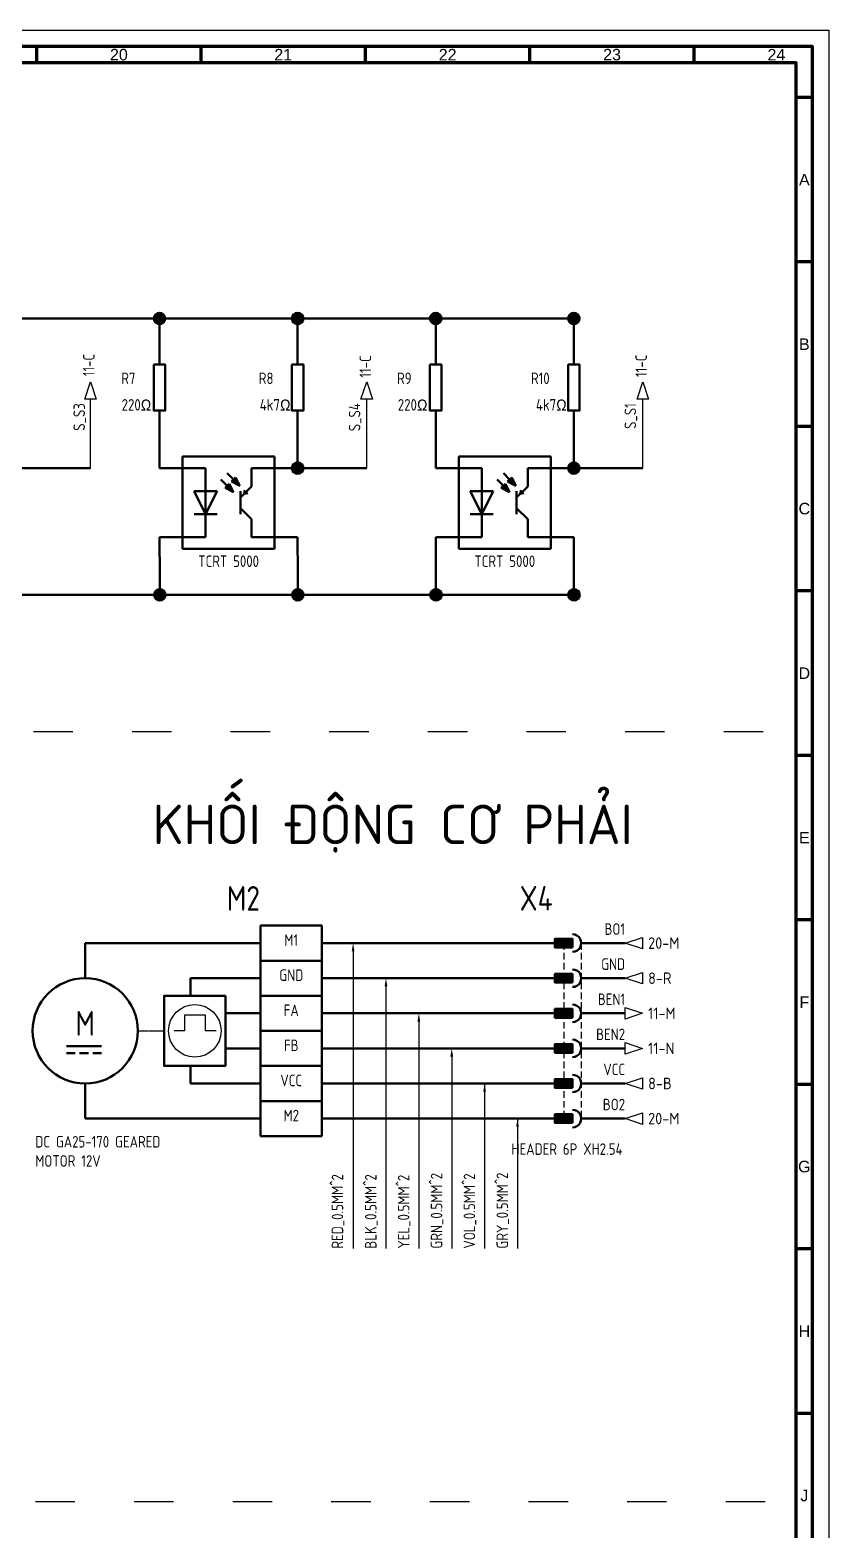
# Model space of a CAD drawing. Extents: x -73 to 5488, y -2262 to 3535.
# Drawn here: x 963.7 to 1206.8, y -145.8 to 310.5 of the extents above; entities that cross this region are included whole.
import ezdxf
from ezdxf.enums import TextEntityAlignment as Align

# ---------------------------------------------------------------- set-up
doc = ezdxf.new("R2010")
doc.units = 0
for name, pattern in [('ACAD_ISO03W100', [30, 12, -18]), ('ACISOWELD', [3, 2, -1]), ('DASHED', [0.2, 0.1, -0.1])]:
    doc.linetypes.add(name, pattern=pattern)
for name, color, linetype, lineweight in [('BLK_0.5mm^2', 7, 'Continuous', 50), ('Khung_ten', 7, 'Continuous', 70), ('Lien dam 05', 2, 'Continuous', 50), ('Net dut025', 150, 'ACAD_ISO03W100', 25), ('Net khuat', 140, 'ACISOWELD', 25), ('Text', 3, 'Continuous', 25)]:
    doc.layers.add(name, color=color, linetype=linetype, lineweight=lineweight)
for name, color, linetype in [('NETDUC', 7, 'DASHED'), ('SYMS', 7, 'Continuous'), ('TAGS', 150, 'Continuous'), ('WIREREF', 52, 'Continuous'), ('XREF', 7, 'Continuous')]:
    doc.layers.add(name, color=color, linetype=linetype)
doc.styles.add('3 ITALIC', font='tcvn+7284-2003i.ttf', dxfattribs={"height": 2.5})
doc.styles.add('Annotative', font='arial.ttf')
doc.styles.get("Standard").update_dxf_attribs({"font": 'isocp2.shx', "width": 0.9, "height": 3.5})
doc.styles.add('WD_IEC 3.5', font='isocp2.shx', dxfattribs={"width": 0.9, "height": 3.5})
doc.styles.add('WD_IEC_2.5mm', font='isocp2.shx', dxfattribs={"width": 0.9, "height": 2.5})

# ---------------------------------------------------------------- blocks, each defined once
blk = doc.blocks.new('VRE1B')
for p, q in [((0, 5), (0, 10)), ((0, -5), (0, -10))]:
    blk.add_line(p, q)
blk.add_lwpolyline([(-1.25, 5), (-1.25, -5), (1.25, -5), (1.25, 5)], close=True)
at = {"style": 'WD_IEC 3.5'}
for tag, p in [('INST', (-5.25, 10.25)), ('LOC', (-5.25, 6.75)), ('TAG1', (-5.25, 3.25)), ('RATING1', (-5.25, -1.25)), ('DESC1', (-5.25, -5.25)), ('DESC2', (-5.25, -8.75)), ('DESC3', (-5.25, -12.25))]:
    blk.add_attdef(tag, text='', height=2.5, dxfattribs=at).set_placement(p, align=Align.RIGHT)
at = {"style": 'WD_IEC 3.5', "flags": 1}
for tag, p, height in [('X2TERM01', (0, 10), 0.32), ('MFG', (2.75, 9), 1.5), ('CAT', (2.75, 6.5), 1.5), ('ASSYCODE', (2.25, -1.5), 1), ('FAMILY', (2.25, -3), 1), ('CATDESC', (2.25, -4.5), 1), ('X8TERM02', (0, -10), 0.32)]:
    blk.add_attdef(tag, p, '', height=height, dxfattribs=at)
at = {"style": 'WD_IEC 3.5'}
blk.add_attdef('TERM01', text='', height=2, rotation=90, dxfattribs=at).set_placement((-1, 10), align=Align.RIGHT)
blk.add_attdef('TERM02', (-1, -10), '', height=2, rotation=90, dxfattribs=at)
blk = doc.blocks.new('VDV1B6')
for p, q in [((-5.3, 3.7), (-6.67, 5.06)), ((-4.85, 4.15), (-5.76, 3.24)), ((-3.94, 5.06), (-5.3, 6.42)), ((-3.94, 2.34), (-4.85, 4.15)), ((-3.49, 5.51), (-4.39, 4.61)), ((-4.39, 4.61), (-2.58, 3.7)), ((-2.58, 3.7), (-3.49, 5.51)), ((-2.44, 1.14), (0, 3.58)), ((-5.76, 3.24), (-3.94, 2.34)), ((-2.44, 2.53), (-2.44, -2.47)), ((-1.63, 1.95), (-1.46, 2.73)), ((-1.63, 1.95), (-0.85, 2.11)), ((-2.44, -1.14), (0, -3.58))]:
    blk.add_line(p, q)
for points in [[(-4.85, 4.15), (-5.76, 3.24), (-3.94, 2.34)], [(-3.49, 5.51), (-4.39, 4.61), (-2.58, 3.7)]]:
    blk.add_solid(points)
at = {"style": 'WD_IEC 3.5'}
blk.add_attdef('TERM01', (-0.48, 3.78), '', height=2, rotation=90, dxfattribs=at)
for tag, p in [('INST', (-7.52, 6.83)), ('TAG1', (-7.52, 0.83)), ('LOC', (-7.52, 3.83)), ('DESC1', (-7.03, -7.31)), ('DESC2', (-7.03, -10.31)), ('DESC3', (-7.03, -13.31))]:
    blk.add_attdef(tag, text='', height=2.5, dxfattribs=at).set_placement(p, align=Align.RIGHT)
at = {"style": 'WD_IEC 3.5', "flags": 9}
for tag, p in [('MFG', (5.51, 6.88)), ('CAT', (5.51, 4.38))]:
    blk.add_attdef(tag, text='', height=1.5, dxfattribs=at).set_placement(p, align=Align.RIGHT)
at = {"style": 'WD_IEC 3.5', "flags": 1}
for tag, p, height in [('X2TERM01', (0, 3.58), 0.32), ('X4TERM03', (-2.44, 0.03), 0.32), ('ASSYCODE', (2.46, -0.03), 1), ('X8TERM02', (0, -3.58), 0.32), ('FAMILY', (2.46, -1.53), 1), ('CATDESC', (2.46, -3.03), 1)]:
    blk.add_attdef(tag, p, '', height=height, dxfattribs=at)
at = {"lineweight": 15, "style": 'WD_IEC 3.5'}
blk.add_attdef('XREF', text='', height=2.5, dxfattribs=at).set_placement((-7.03, -4.31), align=Align.RIGHT)
at = {"style": 'WD_IEC 3.5'}
for tag, p in [('TERM03', (-3.05, -0.25)), ('TERM02', (-0.49, -4.01))]:
    blk.add_attdef(tag, text='', height=2, rotation=90, dxfattribs=at).set_placement(p, align=Align.RIGHT)
blk = doc.blocks.new('VDI1')
for p, q in [((0, 7.5), (0, -7.5)), ((0, -2.5), (-2.5, 2.5)), ((-2.5, 2.5), (2.5, 2.5)), ((2.5, 2.5), (0, -2.5)), ((-2.5, -2.5), (2.5, -2.5))]:
    blk.add_line(p, q)
at = {"style": 'WD_IEC 3.5'}
for tag, p in [('INST', (-5.5, 10.25)), ('LOC', (-5.5, 6.75)), ('TAG1', (-5.5, 3.25)), ('DESC1', (-5.5, -6.35)), ('DESC2', (-5.5, -9.85)), ('DESC3', (-5.5, -13.35))]:
    blk.add_attdef(tag, text='', height=2.5, dxfattribs=at).set_placement(p, align=Align.RIGHT)
blk.add_attdef('TERM01', text='', height=2, rotation=90, dxfattribs=at).set_placement((-1, 7.5), align=Align.RIGHT)
at = {"style": 'WD_IEC 3.5', "flags": 1}
for tag, p, height in [('X2TERM01', (0, 7.5), 0.32), ('ASSYCODE', (1, -4), 1), ('FAMILY', (1, -5.5), 1), ('CATDESC', (1, -7), 1), ('X8TERM02', (0, -7.5), 0.32), ('WDBLKNAM', (1, -8.5), 1)]:
    blk.add_attdef(tag, p, '', height=height, dxfattribs=at)
at = {"style": 'WD_IEC 3.5', "flags": 9}
for tag, p in [('MFG', (-5.5, -0.25)), ('CAT', (-5.5, -2.75))]:
    blk.add_attdef(tag, text='', height=1.5, dxfattribs=at).set_placement(p, align=Align.RIGHT)
at = {"style": 'WD_IEC 3.5'}
blk.add_attdef('TERM02', (-1, -7.5), '', height=2, rotation=90, dxfattribs=at)
blk = doc.blocks.new('HA1S2')
blk.add_lwpolyline([(0, 5.25), (1.75, 0), (-1.75, 0)], close=True)
at = {"style": 'WD_IEC 3.5'}
blk.add_attdef('XREF', text='', height=3.5, rotation=90, dxfattribs=at).set_placement((0, 7), align=Align.MIDDLE_LEFT)
at = {"style": 'WD_IEC 3.5', "flags": 1}
blk.add_attdef('SIGCODE', text='', height=1.4, dxfattribs=at).set_placement((-3.5, 2.52), align=Align.RIGHT)
blk.add_attdef('X8TERM01', (0, 0), '', height=0.448, dxfattribs=at)
at = {"style": 'WD_IEC 3.5', "flags": 8}
blk.add_attdef('WIRENO', text='', height=3.5, rotation=90, dxfattribs=at).set_placement((-1.4, -1.75), align=Align.RIGHT)
at = {"style": 'WD_IEC 3.5'}
blk.add_attdef('DESC1', text='', height=3.5, rotation=90, dxfattribs=at).set_placement((1.4, -1.75), align=Align.TOP_RIGHT)
blk = doc.blocks.new('VC01PJ')
for p, q in [((0, 2.5), (0, 5)), ((0, -5), (0, -1.25))]:
    blk.add_line(p, q)
blk.add_lwpolyline([(-0.63, 0), (0.62, 0), (0.62, 2.5), (-0.63, 2.5)], close=True)
blk.add_arc((0, 0), 1.25, 180, 0)
blk.add_solid([(-0.63, 2.5), (-0.63, 0), (0.62, 2.5), (0.62, 0)])
at = {"style": 'WD_IEC 3.5'}
for tag, p in [('INST', (-5.25, 8)), ('LOC', (-5.25, 5)), ('TAG1', (-5.25, 2)), ('DESC1', (-5.25, -5.6)), ('DESC2', (-5.25, -8.6)), ('DESC3', (-5.25, -11.6))]:
    blk.add_attdef(tag, text='', height=2.5, dxfattribs=at).set_placement(p, align=Align.RIGHT)
blk.add_attdef('TERM02', text='', height=2, rotation=90, dxfattribs=at).set_placement((-1, 5), align=Align.RIGHT)
at = {"style": 'WD_IEC 3.5', "flags": 1}
for tag, p, height in [('X2TERM02', (0, 5), 0.32), ('X2TERMDESC02', (0, 4.48), 0.32), ('MFG', (2.75, 4), 1.5), ('CAT', (2.75, 1.5), 1.5), ('X4LINK', (-1.25, 1.25), 0.32), ('X1LINK', (1.25, 1.25), 0.32), ('ASSYCODE', (2.75, -2.75), 1), ('FAMILY', (2.75, -4.25), 1), ('X8TERM01', (0, -5), 0.32), ('X8TERMDESC01', (0, -5.52), 0.32), ('CATDESC', (2.75, -5.75), 1)]:
    blk.add_attdef(tag, p, '', height=height, dxfattribs=at)
at = {"style": 'WD_IEC 3.5'}
blk.add_attdef('TERM01', (-1, -5), '', height=2, rotation=90, dxfattribs=at)
blk = doc.blocks.new('HA1S1')
blk.add_lwpolyline([(0, 1.25), (3.75, 0), (0, -1.25)], close=True)
at = {"style": 'WD_IEC 3.5'}
for tag, height, flags, p in [('WIRENO', 2.5, 8, (-1.25, 1)), ('SIGCODE', 1, 1, (5, 1.8))]:
    blk.add_attdef(tag, text='', height=height, dxfattribs=dict(at, flags=flags)).set_placement(p, align=Align.RIGHT)
at = {"style": 'WD_IEC 3.5', "flags": 1}
blk.add_attdef('X4TERM01', (0, 0), '', height=0.32, dxfattribs=at)
at = {"style": 'WD_IEC 3.5'}
blk.add_attdef('XREF', text='', height=2.5, dxfattribs=at).set_placement((5, 0), align=Align.MIDDLE_LEFT)
blk.add_attdef('DESC1', text='', height=2.5, dxfattribs=at).set_placement((-1.25, -1), align=Align.TOP_RIGHT)
blk = doc.blocks.new('HA1D1')
blk.add_lwpolyline([(0, 0), (3.75, 1.25), (3.75, -1.25)], close=True)
at = {"style": 'WD_IEC 3.5'}
for tag, height, flags, p in [('WIRENO', 2.5, 8, (-1.25, 1)), ('SIGCODE', 1, 1, (5, 1.8))]:
    blk.add_attdef(tag, text='', height=height, dxfattribs=dict(at, flags=flags)).set_placement(p, align=Align.RIGHT)
at = {"style": 'WD_IEC 3.5', "flags": 1}
blk.add_attdef('X4TERM01', (0, 0), '', height=0.32, dxfattribs=at)
at = {"style": 'WD_IEC 3.5'}
blk.add_attdef('XREF', text='', height=2.5, dxfattribs=at).set_placement((5, 0), align=Align.MIDDLE_LEFT)
blk.add_attdef('DESC1', text='', height=2.5, dxfattribs=at).set_placement((-1.25, -1), align=Align.TOP_RIGHT)

msp = doc.modelspace()

# ---------------------------------------------------------------- hatches: boundary and pattern name
at = {"layer": 'Lien dam 05'}
h = msp.add_hatch(color=256, dxfattribs=at)
h.dxf.hatch_style = 1
h.paths.add_polyline_path([(1003.14, 224.55, 0.414214), (1001.39, 222.8), (1003.14, 222.8)])
h.paths.add_polyline_path([(1003.14, 224.55), (1003.14, 222.8), (1004.89, 222.8, 0.414214)])
h.paths.add_polyline_path([(1004.89, 222.8), (1003.14, 222.8), (1001.39, 222.8, 1)])
h = msp.add_hatch(color=256, dxfattribs=at)
h.dxf.hatch_style = 1
h.paths.add_polyline_path([(1045.14, 224.55, 0.414214), (1043.39, 222.8), (1045.14, 222.8)])
h.paths.add_polyline_path([(1045.14, 224.55), (1045.14, 222.8), (1046.89, 222.8, 0.414214)])
h.paths.add_polyline_path([(1046.89, 222.8), (1045.14, 222.8), (1043.39, 222.8, 1)])
h = msp.add_hatch(color=256, dxfattribs=at)
h.dxf.hatch_style = 1
h.paths.add_polyline_path([(1087.14, 224.55, 0.414214), (1085.39, 222.8), (1087.14, 222.8)])
h.paths.add_polyline_path([(1087.14, 224.55), (1087.14, 222.8), (1088.89, 222.8, 0.414214)])
h.paths.add_polyline_path([(1088.89, 222.8), (1087.14, 222.8), (1085.39, 222.8, 1)])
h = msp.add_hatch(color=256, dxfattribs=at)
h.dxf.hatch_style = 1
h.paths.add_polyline_path([(1129.14, 224.55, 0.414214), (1127.39, 222.8), (1129.14, 222.8)])
h.paths.add_polyline_path([(1129.14, 224.55), (1129.14, 222.8), (1130.89, 222.8, 0.414214)])
h.paths.add_polyline_path([(1130.89, 222.8), (1129.14, 222.8), (1127.39, 222.8, 1)])
h = msp.add_hatch(color=256, dxfattribs=at)
h.dxf.hatch_style = 1
h.paths.add_polyline_path([(1045.14, 179.05, 0.414214), (1043.39, 177.3), (1045.14, 177.3)])
h.paths.add_polyline_path([(1045.14, 179.05), (1045.14, 177.3), (1046.89, 177.3, 0.414214)])
h.paths.add_polyline_path([(1046.89, 177.3), (1045.14, 177.3), (1043.39, 177.3, 1)])
h = msp.add_hatch(color=256, dxfattribs=at)
h.dxf.hatch_style = 1
h.paths.add_polyline_path([(1129.14, 179.05, 0.414214), (1127.39, 177.3), (1129.14, 177.3)])
h.paths.add_polyline_path([(1129.14, 179.05), (1129.14, 177.3), (1130.89, 177.3, 0.414214)])
h.paths.add_polyline_path([(1130.89, 177.3), (1129.14, 177.3), (1127.39, 177.3, 1)])
h = msp.add_hatch(color=256, dxfattribs=at)
h.dxf.hatch_style = 1
h.paths.add_polyline_path([(1003.21, 140.55, 0.414214), (1001.46, 138.8), (1003.21, 138.8)])
h.paths.add_polyline_path([(1003.21, 140.55), (1003.21, 138.8), (1004.96, 138.8, 0.414214)])
h.paths.add_polyline_path([(1004.96, 138.8), (1003.21, 138.8), (1001.46, 138.8, 1)])
h = msp.add_hatch(color=256, dxfattribs=at)
h.dxf.hatch_style = 1
h.paths.add_polyline_path([(1045.18, 140.55, 0.414214), (1043.43, 138.8), (1045.18, 138.8)])
h.paths.add_polyline_path([(1045.18, 140.55), (1045.18, 138.8), (1046.93, 138.8, 0.414214)])
h.paths.add_polyline_path([(1046.93, 138.8), (1045.18, 138.8), (1043.43, 138.8, 1)])
h = msp.add_hatch(color=256, dxfattribs=at)
h.dxf.hatch_style = 1
h.paths.add_polyline_path([(1087.21, 140.55, 0.414214), (1085.46, 138.8), (1087.21, 138.8)])
h.paths.add_polyline_path([(1087.21, 140.55), (1087.21, 138.8), (1088.96, 138.8, 0.414214)])
h.paths.add_polyline_path([(1088.96, 138.8), (1087.21, 138.8), (1085.46, 138.8, 1)])
h = msp.add_hatch(color=256, dxfattribs=at)
h.dxf.hatch_style = 1
h.paths.add_polyline_path([(1129.18, 140.55, 0.414214), (1127.43, 138.8), (1129.18, 138.8)])
h.paths.add_polyline_path([(1129.18, 140.55), (1129.18, 138.8), (1130.93, 138.8, 0.414214)])
h.paths.add_polyline_path([(1130.93, 138.8), (1129.18, 138.8), (1127.43, 138.8, 1)])

# ---------------------------------------------------------------- linework, layer by layer
msp.add_lwpolyline([(17.76, -530.52), (17.76, 310.48), (1206.76, 310.48), (1206.76, -530.52), (17.76, -530.52)], close=True)
at = {"layer": 'Khung_ten'}
for p, q in [((965.76, 300.48), (965.76, 305.48)), ((1015.76, 300.48), (1015.76, 305.48)), ((1065.76, 300.48), (1065.76, 305.48)), ((1115.76, 300.48), (1115.76, 305.48)), ((1165.76, 300.48), (1165.76, 305.48)), ((1201.76, 289.98), (1196.76, 289.98)), ((1201.76, 239.98), (1196.76, 239.98)), ((1201.76, 189.98), (1196.76, 189.98)), ((1201.76, 139.98), (1196.76, 139.98)), ((1201.76, 89.98), (1196.76, 89.98)), ((1201.76, 39.98), (1196.76, 39.98)), ((1201.76, -10.02), (1196.76, -10.02)), ((1201.76, -60.02), (1196.76, -60.02)), ((1201.76, -110.02), (1196.76, -110.02))]:
    msp.add_line(p, q, dxfattribs=at)
for points in [[(29.76, -525.52), (1201.76, -525.52), (1201.76, 305.48), (29.76, 305.48)], [(34.76, -520.52), (1196.76, -520.52), (1196.76, 300.48), (34.76, 300.48)]]:
    msp.add_lwpolyline(points, close=True, dxfattribs=at)
at = {"layer": 'Lien dam 05'}
for p, q in [((1130.89, 222.8), (751.14, 222.8)), ((1003.14, 215.8), (1003.14, 222.8)), ((1045.14, 215.8), (1045.14, 222.8)), ((1087.14, 215.8), (1087.14, 222.8)), ((1129.14, 215.8), (1129.14, 222.8)), ((1003.14, 177.3), (1003.14, 187.8)), ((1045.14, 177.3), (1045.14, 187.8)), ((1087.14, 177.3), (1087.14, 187.8)), ((1129.14, 177.3), (1129.14, 187.8)), ((1010.14, 177.3), (1010.14, 180.8)), ((1010.14, 180.8), (1038.14, 180.8)), ((1038.14, 180.8), (1038.14, 152.8)), ((1094.14, 177.3), (1094.14, 180.8)), ((1094.14, 180.8), (1122.14, 180.8)), ((1122.14, 180.8), (1122.14, 152.8)), ((961.14, 177.3), (982.14, 177.3)), ((1017.14, 177.3), (1003.14, 177.3)), ((1010.14, 152.8), (1010.14, 177.3)), ((1031.14, 177.3), (1031.14, 171.77)), ((1031.14, 177.3), (1045.14, 177.3)), ((1045.14, 177.3), (1066.14, 177.3)), ((1101.14, 177.3), (1087.14, 177.3)), ((1094.14, 152.8), (1094.14, 177.3)), ((1115.14, 177.3), (1115.14, 171.77)), ((1115.14, 177.3), (1129.14, 177.3)), ((1129.14, 177.3), (1150.14, 177.3)), ((1031.14, 161.76), (1031.14, 156.3)), ((1115.14, 161.76), (1115.14, 156.3)), ((1017.14, 156.3), (1003.14, 156.3)), ((1003.14, 156.3), (1003.21, 144.47)), ((1031.14, 156.3), (1045.14, 156.3)), ((1045.14, 156.3), (1045.18, 145.22)), ((1101.14, 156.3), (1087.14, 156.3)), ((1087.14, 156.3), (1087.21, 144.47)), ((1115.14, 156.3), (1129.14, 156.3)), ((1129.14, 156.3), (1129.18, 145.22)), ((1038.14, 152.8), (1010.14, 152.8)), ((1122.14, 152.8), (1094.14, 152.8)), ((1003.21, 144.47), (1003.21, 138.8)), ((1045.18, 145.22), (1045.18, 138.8)), ((1087.21, 144.47), (1087.21, 138.8)), ((1129.18, 145.22), (1129.18, 138.8)), ((751.14, 138.8), (1129.18, 138.8)), ((1033.86, 27.59), (1033.86, 38.26)), ((1052.53, 38.26), (1033.86, 38.26)), ((1052.53, 38.26), (1052.53, 27.59)), ((980.52, 32.93), (1033.86, 32.93)), ((980.52, 22.26), (980.52, 32.93)), ((1052.53, 32.93), (1063.19, 32.93)), ((1052.53, 32.93), (1068.53, 32.93)), ((1062.01, 32.93), (1121.34, 32.93)), ((1131.41, 32.93), (1144.74, 32.93)), ((1052.53, 27.59), (1033.86, 27.59)), ((1033.86, 16.93), (1033.86, 27.59)), ((1052.53, 27.59), (1052.53, 16.93)), ((1033.86, 22.26), (1012.52, 22.26)), ((1012.52, 22.26), (1012.52, 16.93)), ((1052.53, 22.26), (1063.19, 22.26)), ((1052.53, 22.26), (1068.53, 22.26)), ((1062.01, 22.26), (1121.34, 22.26)), ((1131.41, 22.26), (1144.74, 22.26)), ((1052.53, 16.93), (1033.86, 16.93)), ((1033.86, 6.26), (1033.86, 16.93)), ((1052.53, 16.93), (1052.53, 6.26)), ((1023.19, 11.59), (1033.86, 11.59)), ((1052.53, 11.59), (1063.19, 11.59)), ((1052.53, 11.59), (1068.53, 11.59)), ((1062.01, 11.59), (1121.34, 11.59)), ((1131.41, 11.59), (1144.74, 11.59)), ((1052.53, 6.26), (1033.86, 6.26)), ((1033.86, -4.41), (1033.86, 6.26)), ((1052.53, 6.26), (1052.53, -4.41)), ((974.85, 1.65), (985.51, 1.65)), ((1023.19, 0.93), (1033.86, 0.93)), ((1052.53, 0.93), (1063.19, 0.93)), ((1052.53, 0.93), (1068.53, 0.93)), ((1062.01, 0.93), (1121.34, 0.93)), ((1131.41, 0.93), (1144.74, 0.93)), ((974.85, -0.49), (977.51, -0.49)), ((978.79, -0.49), (981.57, -0.49)), ((985.51, -0.49), (982.85, -0.49)), ((1012.52, -4.41), (1012.52, -9.74)), ((1052.53, -4.41), (1033.86, -4.41)), ((1033.86, -15.07), (1033.86, -4.41)), ((1052.53, -4.41), (1052.53, -15.07)), ((980.52, -9.74), (980.52, -20.41)), ((1012.52, -9.74), (1033.86, -9.74)), ((1052.53, -9.74), (1063.19, -9.74)), ((1052.53, -9.74), (1068.53, -9.74)), ((1062.01, -9.74), (1121.34, -9.74)), ((1131.41, -9.74), (1144.74, -9.74)), ((1052.53, -15.07), (1033.86, -15.07)), ((1033.86, -25.74), (1033.86, -15.07)), ((1052.53, -15.07), (1052.53, -25.74)), ((980.52, -20.41), (1033.86, -20.41)), ((1052.53, -20.41), (1063.19, -20.41)), ((1052.53, -20.41), (1068.53, -20.41)), ((1062.01, -20.41), (1121.34, -20.41)), ((1131.41, -20.41), (1144.74, -20.41)), ((1052.53, -25.74), (1033.86, -25.74))]:
    msp.add_line(p, q, dxfattribs=at)
at = {"layer": 'Lien dam 05', "lineweight": 25}
for p, q in [((1017.15, 11.01), (1010.76, 11.01)), ((1010.76, 11.01), (1010.76, 6.22)), ((1017.15, 6.27), (1017.15, 11.01)), ((1010.76, 6.22), (1007.56, 6.22)), ((1020.35, 6.27), (1017.15, 6.27))]:
    msp.add_line(p, q, dxfattribs=at)
at = {"layer": 'Lien dam 05'}
msp.add_lwpolyline([(1023.19, 16.93), (1023.19, -4.41), (1004.52, -4.41), (1004.52, 16.93)], close=True, dxfattribs=at)
for centre, radius in [((1003.14, 222.8), 1.75), ((1045.14, 222.8), 1.75), ((1087.14, 222.8), 1.75), ((1129.14, 222.8), 1.75), ((1045.14, 177.3), 1.75), ((1129.14, 177.3), 1.75), ((1003.21, 138.8), 1.75), ((1045.18, 138.8), 1.75), ((1087.21, 138.8), 1.75), ((1129.18, 138.8), 1.75), ((980.52, 6.26), 16)]:
    msp.add_circle(centre, radius, dxfattribs=at)
at = {"layer": 'Lien dam 05', "lineweight": 25}
msp.add_circle((1013.86, 6.26), 8, dxfattribs=at)
at = {"layer": 'Net dut025'}
for p, q in [((34.76, 97.22), (1196.76, 97.22)), ((455.38, -136.82), (1196.76, -136.82))]:
    msp.add_line(p, q, dxfattribs=at)
at = {"layer": 'Net khuat'}
for p, q in [((1126.08, 32.93), (1126.08, -21.74)), ((1131.41, 32.93), (1131.41, -20.41))]:
    msp.add_line(p, q, dxfattribs=at)
at = {"layer": 'NETDUC'}
msp.add_line((996.52, 6.26), (1004.52, 6.26), dxfattribs=at)
at = {"layer": 'SYMS'}
for p, q in [((982.14, 177.3), (982.14, 198.3)), ((1066.14, 177.3), (1066.14, 198.3)), ((1150.14, 177.3), (1150.14, 198.3)), ((1062.01, 30.43), (1062.01, -34.22)), ((1072.01, 19.76), (1072.01, -34.22)), ((1082.01, 9.09), (1082.01, -34.22)), ((1092.01, -1.57), (1092.01, -34.22)), ((1102.01, -9.74), (1102.01, -34.22)), ((1112.01, -20.41), (1112.01, -34.22)), ((1062.01, -34.22), (1062.01, -59.93)), ((1072.01, -34.22), (1072.01, -59.93)), ((1082.01, -34.22), (1082.01, -59.93)), ((1092.01, -34.22), (1092.01, -59.93)), ((1102.01, -34.22), (1102.01, -59.93)), ((1112.01, -34.22), (1112.01, -59.93))]:
    msp.add_line(p, q, dxfattribs=at)
for points in [[(1061.59, 30.43), (1062.01, 32.93), (1062.42, 30.43)], [(1071.59, 19.76), (1072.01, 22.26), (1072.42, 19.76)], [(1081.59, 9.09), (1082.01, 11.59), (1082.42, 9.09)], [(1091.59, -1.57), (1092.01, 0.93), (1092.42, -1.57)], [(1101.59, -12.24), (1102.01, -9.74), (1102.42, -12.24)], [(1111.59, -22.91), (1112.01, -20.41), (1112.42, -22.91)]]:
    msp.add_solid(points, dxfattribs=at)

# ---------------------------------------------------------------- block references
at = {"layer": 'BLK_0.5mm^2', "xscale": 2.13333866664, "yscale": 2.13333866664, "zscale": 2.13333866664, "rotation": 89.99999999999997}
for p in [(1128.74, 32.93), (1128.74, 22.26), (1128.74, 11.59), (1128.74, 0.93), (1128.74, -9.74), (1128.74, -20.41)]:
    msp.add_blockref('VC01PJ', p, dxfattribs=at)
at = {"layer": 'Lien dam 05'}
ref = msp.add_blockref('VRE1B', (1003.14, 201.8), dxfattribs=dict(at, xscale=1.4, yscale=1.4, zscale=1.4))
ref.add_attrib('TAG1', 'R7', dxfattribs={"layer": 'TAGS', "height": 3.5, "style": 'WD_IEC 3.5', "width": 0.9}).set_placement((995.79, 206.35), align=Align.TOP_RIGHT)
ref = msp.add_blockref('VRE1B', (1045.14, 201.8), dxfattribs=dict(at, xscale=1.4, yscale=1.4, zscale=1.4))
ref.add_attrib('TAG1', 'R8', dxfattribs={"layer": 'TAGS', "height": 3.5, "style": 'WD_IEC 3.5', "width": 0.9}).set_placement((1037.79, 206.35), align=Align.TOP_RIGHT)
ref = msp.add_blockref('VRE1B', (1087.14, 201.8), dxfattribs=dict(at, xscale=1.4, yscale=1.4, zscale=1.4))
ref.add_attrib('TAG1', 'R9', dxfattribs={"layer": 'TAGS', "height": 3.5, "style": 'WD_IEC 3.5', "width": 0.9}).set_placement((1079.79, 206.35), align=Align.TOP_RIGHT)
ref = msp.add_blockref('VRE1B', (1129.14, 201.8), dxfattribs=dict(at, xscale=1.4, yscale=1.4, zscale=1.4))
ref.add_attrib('TAG1', 'R10', dxfattribs={"layer": 'TAGS', "height": 3.5, "style": 'WD_IEC 3.5', "width": 0.9}).set_placement((1121.79, 206.35), align=Align.TOP_RIGHT)
at = {"layer": 'Lien dam 05', "xscale": 1.4, "yscale": 1.4, "zscale": 1.4}
for name, p in [('VDI1', (1017.14, 166.8)), ('VDV1B6', (1031.14, 166.76)), ('VDI1', (1101.14, 166.8)), ('VDV1B6', (1115.14, 166.76))]:
    msp.add_blockref(name, p, dxfattribs=at)
at = {"layer": 'SYMS'}
ref = msp.add_blockref('HA1S2', (982.14, 198.3), dxfattribs=at)
ref.add_attrib('XREF', '11-C', dxfattribs={"layer": 'XREF', "height": 3.5, "rotation": 90, "style": 'WD_IEC 3.5', "width": 0.9}).set_placement((979.87, 205.26), align=Align.TOP_LEFT)
ref.add_attrib('WIRENO', 'S_S3', dxfattribs={"layer": 'WIREREF', "height": 3.5, "rotation": 90, "style": 'WD_IEC 3.5', "width": 0.9, "flags": 8}).set_placement((976.94, 197.05), align=Align.TOP_RIGHT)
ref = msp.add_blockref('HA1S2', (1066.14, 198.3), dxfattribs=at)
ref.add_attrib('XREF', '11-C', dxfattribs={"layer": 'XREF', "height": 3.5, "rotation": 90, "style": 'WD_IEC 3.5', "width": 0.9}).set_placement((1063.98, 204.82), align=Align.TOP_LEFT)
ref.add_attrib('WIRENO', 'S_S4', dxfattribs={"layer": 'WIREREF', "height": 3.5, "rotation": 90, "style": 'WD_IEC 3.5', "width": 0.9, "flags": 8}).set_placement((1060.7, 197.05), align=Align.TOP_RIGHT)
ref = msp.add_blockref('HA1S2', (1150.14, 198.3), dxfattribs=at)
ref.add_attrib('XREF', '11-C', dxfattribs={"layer": 'XREF', "height": 3.5, "rotation": 90, "style": 'WD_IEC 3.5', "width": 0.9}).set_placement((1147.87, 205.03), align=Align.TOP_LEFT)
ref.add_attrib('WIRENO', 'S_S1', dxfattribs={"layer": 'WIREREF', "height": 3.5, "rotation": 90, "style": 'WD_IEC 3.5', "width": 0.9, "flags": 8}).set_placement((1144.59, 197.05), align=Align.TOP_RIGHT)
ref = msp.add_blockref('HA1D1', (1144.74, 32.93), dxfattribs=dict(at, xscale=1.4, yscale=1.4, zscale=1.4))
ref.add_attrib('XREF', '20-M', dxfattribs={"layer": 'XREF', "height": 3.5, "style": 'WD_IEC 3.5'}).set_placement((1151.74, 32.93), align=Align.MIDDLE_LEFT)
ref = msp.add_blockref('HA1D1', (1144.74, 22.26), dxfattribs=dict(at, xscale=1.4, yscale=1.4, zscale=1.4))
ref.add_attrib('XREF', '8-R', dxfattribs={"layer": 'XREF', "height": 3.5, "style": 'WD_IEC 3.5'}).set_placement((1151.74, 22.26), align=Align.MIDDLE_LEFT)
ref = msp.add_blockref('HA1S1', (1144.74, 11.59), dxfattribs=dict(at, xscale=1.4, yscale=1.4, zscale=1.4))
ref.add_attrib('XREF', '11-M', dxfattribs={"layer": 'XREF', "height": 3.5, "style": 'WD_IEC 3.5'}).set_placement((1151.74, 11.59), align=Align.MIDDLE_LEFT)
ref = msp.add_blockref('HA1S1', (1144.74, 0.93), dxfattribs=dict(at, xscale=1.4, yscale=1.4, zscale=1.4))
ref.add_attrib('XREF', '11-N', dxfattribs={"layer": 'XREF', "height": 3.5, "style": 'WD_IEC 3.5'}).set_placement((1151.74, 0.93), align=Align.MIDDLE_LEFT)
ref = msp.add_blockref('HA1D1', (1144.74, -9.74), dxfattribs=dict(at, xscale=1.4, yscale=1.4, zscale=1.4))
ref.add_attrib('XREF', '8-B', dxfattribs={"layer": 'XREF', "height": 3.5, "style": 'WD_IEC 3.5'}).set_placement((1151.74, -9.74), align=Align.MIDDLE_LEFT)
ref = msp.add_blockref('HA1D1', (1144.74, -20.41), dxfattribs=dict(at, xscale=1.4, yscale=1.4, zscale=1.4))
ref.add_attrib('XREF', '20-M', dxfattribs={"layer": 'XREF', "height": 3.5, "style": 'WD_IEC 3.5'}).set_placement((1151.74, -20.41), align=Align.MIDDLE_LEFT)

# ---------------------------------------------------------------- texts
at = {"layer": 'Khung_ten', "char_height": 3.5, "attachment_point": 5, "style": 'Annotative'}
for s, insert, width in [('\\pxt11;20', (990.76, 302.98), 50), ('\\pxt11;20', (990.76, 302.98), 50), ('21', (1040.76, 302.98), 50), ('21', (1040.76, 302.98), 50), ('22', (1090.76, 302.98), 50), ('22', (1090.76, 302.98), 50), ('23', (1140.76, 302.98), 50), ('23', (1140.76, 302.98), 50), ('24', (1190.76, 302.98), 50), ('24', (1190.76, 302.98), 50), ('A', (1199.26, 264.98), 5), ('B', (1199.26, 214.98), 5), ('C', (1199.26, 164.98), 5), ('D', (1199.26, 114.98), 5), ('E', (1199.26, 64.98), 5), ('F', (1199.26, 14.98), 5), ('G', (1199.26, -35.02), 5), ('H', (1199.26, -85.02), 5), ('J', (1199.26, -135.02), 5)]:
    msp.add_mtext(s, dxfattribs=dict(at, insert=insert, width=width))
at = {"layer": 'Lien dam 05', "attachment_point": 5}
for s, width, insert, char_height, style in [('KHỐI ĐỘNG CƠ PHẢI', 178.5, (1074.04, 67.73), 12, '3 ITALIC'), ('M', 16.8012, (980.52, 8.53), 7.5, 'WD_IEC 3.5')]:
    msp.add_mtext_dynamic_manual_height_columns(s, width=width, gutter_width=24.5, heights=[0], dxfattribs=dict(at, insert=insert, char_height=char_height, style=style))
at = {"layer": 'SYMS', "style": 'WD_IEC_2.5mm', "width": 0.9}
for s, p in [('RED_0.5MM^ 2', (1058.99, -59.93)), ('BLK_0.5MM^ 2', (1069.13, -59.93)), ('YEL_0.5MM^ 2', (1079.13, -59.93)), ('GRN_0.5MM^ 2', (1089.13, -59.93)), ('VOL_0.5MM^ 2', (1099.13, -59.93)), ('GRY_0.5MM^ 2', (1109.13, -59.93))]:
    msp.add_text(s, height=3.5, rotation=90, dxfattribs=at).set_placement(p)
at = {"layer": 'TAGS', "style": 'WD_IEC 3.5'}
for s, width, insert, char_height, attachment_point in [('TCRT 5000', 28, (1024.14, 149.01), 3.5, 5), ('TCRT 5000', 28, (1108.14, 149.01), 3.5, 5), ('M2', 21, (1023.62, 46.52), 7.5, 4), ('X4', 21, (1112.67, 46.56), 7.5, 4)]:
    msp.add_mtext_dynamic_manual_height_columns(s, width=width, gutter_width=24.5, heights=[0], dxfattribs=dict(at, insert=insert, char_height=char_height, attachment_point=attachment_point))
at = {"layer": 'TAGS', "char_height": 3.5}
for s, width, insert, attachment_point in [('DC GA25-170 GEARED MOTOR 12V', 48.8735, (965.33, -30.37), 4), ('\\pxqj;HEADER 6P XH2.54', 44.4296, (1132.4, -29.69), 5)]:
    msp.add_mtext_dynamic_manual_height_columns(s, width=width, gutter_width=24.5, heights=[0], dxfattribs=dict(at, insert=insert, attachment_point=attachment_point))
at = {"layer": 'Text', "char_height": 3.5, "style": 'WD_IEC 3.5'}
for s, width, gutter_width, heights, insert, attachment_point in [('220{\\H0.95833x;Ω}', 11.4875, 24.5, [0], (991.61, 198.3), 1), ('4k7{\\H0.95833x;Ω}', 11.4875, 24.5, [0], (1033.61, 198.3), 1), ('220{\\H0.95833x;Ω}', 11.4875, 24.5, [0], (1075.61, 198.3), 1), ('4k7{\\H0.95833x;Ω}', 11.4875, 24.5, [0], (1117.61, 198.3), 1), ('BO1', 32.0001, 37.33, [0], (1144.74, 37.19), 6), ('GND', 32.0001, 37.33, [5.51], (1144.74, 26.53), 6), ('BEN1', 32.0001, 37.33, [0], (1144.74, 15.86), 6), ('BEN2', 32.0001, 37.33, [0], (1144.74, 5.19), 6), ('VCC', 32.0001, 37.33, [6.87], (1144.74, -5.47), 6), ('BO2', 32.0001, 37.33, [0], (1144.74, -16.14), 6)]:
    msp.add_mtext_dynamic_manual_height_columns(s, width=width, gutter_width=gutter_width, heights=heights, dxfattribs=dict(at, insert=insert, attachment_point=attachment_point))
at = {"layer": 'Text', "char_height": 3.5, "attachment_point": 1}
for s, insert in [('\\pxqc;M1', (1033.86, 35.59)), ('\\pxqc;GND', (1033.86, 24.93)), ('\\pxqc;FA', (1033.86, 14.26)), ('\\pxqc;FB', (1033.86, 3.59)), ('\\pxqc;VCC', (1033.86, -7.07)), ('\\pxqc;M2', (1033.86, -17.74))]:
    msp.add_mtext_dynamic_manual_height_columns(s, width=18.6667, gutter_width=26.67, heights=[0], dxfattribs=dict(at, insert=insert))

doc.saveas('drawing.dxf')
